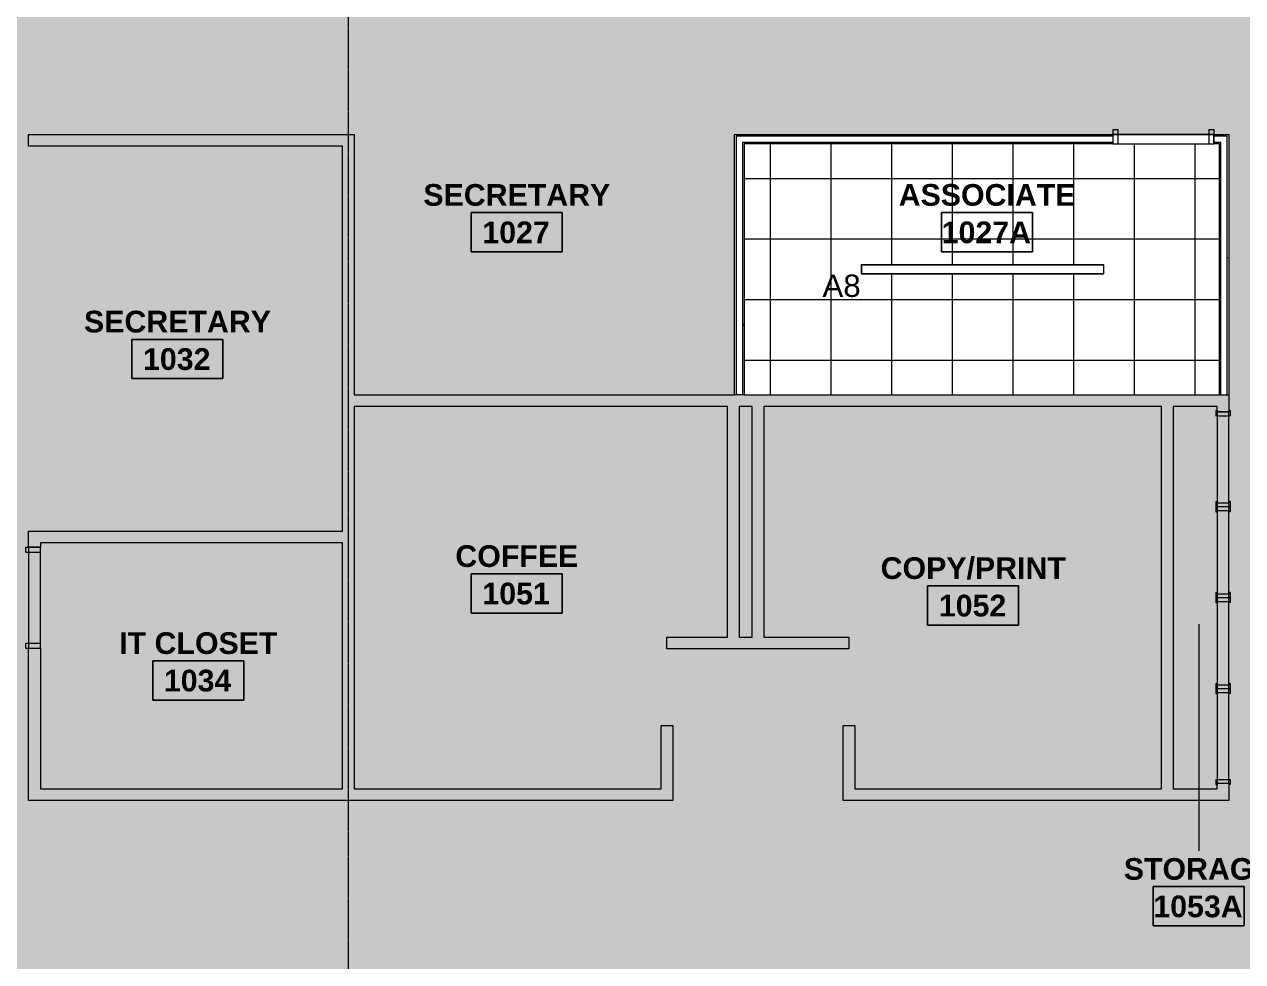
# Model space of a CAD drawing. Header units: inches. Extents: x -203 to 2908, y -968 to 768.
# Drawn here: x 106.6 to 588.5, y 16.2 to 387.2 of the extents above; entities that cross this region are included whole.
import ezdxf

# ---------------------------------------------------------------- set-up
doc = ezdxf.new("R2010")
doc.units = ezdxf.units.IN
doc.header["$MEASUREMENT"] = 0
doc.linetypes.add('Grid Line 1_2_', pattern=[0.875, 0.5, -0.125, 0.125, -0.125])
for name, color, linetype, lineweight in [('A-AREA-IDEN', 2, 'Continuous', 9), ('A-CLNG', 13, 'Continuous', 13), ('A-CLNG-PATT', 13, 'Continuous', 13), ('A-DETL-GENF', 92, 'Continuous', 9), ('A-DETL-THIN', 151, 'Continuous', 9), ('A-DOOR', 31, 'Continuous', 13), ('A-DOOR-FRAM', 31, 'Continuous', 20), ('A-WALL', 113, 'Continuous', 13), ('A-WALL-PATT', 111, 'Continuous', 13), ('E-LITE-EQPM', 33, 'Continuous', 9), ('E-LITE-EQPM-IDEN', 33, 'Continuous', 9), ('I-WALL', 2, 'Continuous', 9), ('S-GRID', 1, 'Continuous', 9)]:
    doc.layers.add(name, color=color, linetype=linetype, lineweight=lineweight)
doc.styles.add('Arial', font='arial.ttf', dxfattribs={"height": 8.851796})
doc.styles.add('Swis721 Lt BT_B', font='', dxfattribs={"height": 8.583975})
doc.styles.get('Swis721 Lt BT_B').set_extended_font_data('Swis721 Lt BT', bold=True)
pattern_1 = [(0, (0, 0), (30.72, 7.68), [1.267, -21.773, 1.267, -21.773, -122.88]), (0, (0, 0), (30.72, 7.68), [-46.08, 1.267, -44.813, 1.267, -21.773, -53.76]), (0, (0, 0), (30.72, 7.68), [-115.2, 1.267, -14.093, 1.267, -37.133]), (120, (11.52, 3.84), (-22.011075, 22.7643), [1.267, -21.773, 1.267, -21.773, -122.88]), (120, (11.52, 3.84), (-22.011075, 22.7643), [-46.08, 1.267, -44.813, 1.267, -21.773, -53.76]), (120, (11.52, 3.84), (-22.011075, 22.7643), [-115.2, 1.267, -14.093, 1.267, -37.133]), (240, (15.36, 19.2), (-8.708925, -30.4443), [1.267, -21.773, 1.267, -21.773, -122.88]), (240, (15.36, 19.2), (-8.708925, -30.4443), [-46.08, 1.267, -44.813, 1.267, -21.773, -53.76]), (240, (15.36, 19.2), (-8.708925, -30.4443), [-115.2, 1.267, -14.093, 1.267, -37.133])]

# ---------------------------------------------------------------- blocks, each defined once
blk = doc.blocks.new('Single Flush - OTJ_SOLIDFLUSH_ALUM-5493996-LEVEL 10 - RCP')
at = {"layer": 'A-DOOR-FRAM', "color": 8}
for p, q in [((-20, 3.4375), (-20, -2.3125)), ((-20, 3.4375), (-18, 3.4375)), ((-18, 3.4375), (-18, -2.3125)), ((18.000004, 3.4375), (18.000004, -2.3125)), ((18.000004, 3.4375), (20.000004, 3.4375)), ((20.000004, 3.4375), (20.000004, -2.3125)), ((-20, -2.3125), (-18, -2.3125)), ((18.000004, -2.3125), (20.000004, -2.3125))]:
    blk.add_line(p, q, dxfattribs=at)
blk = doc.blocks.new('Double Flush - Int-F-WDMF-36_ x 84_-5494796-LEVEL 10 - RCP')
at = {"layer": 'A-DOOR-FRAM', "color": 8}
for p, q in [((-20, 2.8125), (-18, 2.8125)), ((-20, 2.8125), (-20, 2.3125)), ((-20, 2.3125), (-19.5, 2.3125)), ((-19.5, -2.3125), (-19.5, 2.3125)), ((-18, -2.8125), (-18, 2.8125)), ((18.000004, -2.8125), (18.000004, 2.8125)), ((18.000004, 2.8125), (20.000004, 2.8125)), ((19.500004, 2.3125), (20.000004, 2.3125)), ((19.500004, -2.3125), (19.500004, 2.3125)), ((20.000004, 2.8125), (20.000004, 2.3125)), ((-20, -2.3125), (-19.5, -2.3125)), ((-20, -2.8125), (-20, -2.3125)), ((-20, -2.8125), (-18, -2.8125)), ((18.000004, -2.8125), (20.000004, -2.8125)), ((19.500004, -2.3125), (20.000004, -2.3125)), ((20.000004, -2.8125), (20.000004, -2.3125))]:
    blk.add_line(p, q, dxfattribs=at)
blk = doc.blocks.new('Single Flush - OTJ_SOLIDFLUSH_Side Lite-5611451-LEVEL 10 - RCP')
at = {"layer": 'A-DOOR-FRAM'}
for p, q in [((-20, 3.875), (-20, -1.875)), ((-20, 3.875), (-18, 3.875)), ((-18, 3.875), (-18, -1.875)), ((18.000004, 3.875), (18.000004, -1.875)), ((18.000004, 3.875), (20.000004, 3.875)), ((20.000004, 3.875), (20.000004, -1.875)), ((-20, -1.875), (-18, -1.875)), ((18.000004, -1.875), (20.000004, -1.875))]:
    blk.add_line(p, q, dxfattribs=at)
blk = doc.blocks.new('a-light Accolade D5 - Recessed - Ceiling or Wall - 8_-0_-5087651-LEVEL 10 - RCP')
at = {"layer": 'E-LITE-EQPM'}
for p, q in [((-47.88, -2.33), (-47.88, 1.06)), ((-47.88, 1.06), (47.93, 1.06)), ((47.93, 1.06), (47.93, -2.33)), ((47.93, -2.33), (-47.88, -2.33))]:
    blk.add_line(p, q, dxfattribs=at)
blk = doc.blocks.new('Room Tag - Room Name and Number-3379422-LEVEL 10 - RCP')
at = {"layer": 'A-AREA-IDEN'}
for p, q in [((-0.1881, -0.1636), (-0.1881, -0.0018)), ((-0.1881, -0.0018), (0.1869, -0.0018)), ((0.1869, -0.0018), (-0.1881, -0.0018)), ((-0.1881, -0.0018), (-0.1881, -0.1636)), ((0.1869, -0.0018), (0.1869, -0.1636)), ((0.1869, -0.1636), (0.1869, -0.0018)), ((0.1869, -0.1636), (-0.1881, -0.1636)), ((-0.1881, -0.1636), (0.1869, -0.1636))]:
    blk.add_line(p, q, dxfattribs=at)

msp = doc.modelspace()

# ---------------------------------------------------------------- hatches: boundary and pattern name
at = {"layer": 'A-CLNG-PATT'}
h = msp.add_hatch(dxfattribs=at)
h.set_pattern_fill('FP_6', color=256, style=0, pattern_type=2)
h.set_pattern_definition([(0, (473.733, 278.195), (0, -24), []), (270, (473.733, 278.195), (-24, -1e-15), [])])
h.paths.add_polyline_path([(429.85, 240.59), (579.3, 240.59), (579.3, 339.84), (391.3, 339.84), (391.3, 240.59), (399.05, 240.59)], flags=0)
h.paths.add_polyline_path([(533.61, 288.42), (437.61, 288.42), (437.61, 291.97), (533.61, 291.97)], flags=0)
at = {"layer": 'A-DETL-GENF'}
h = msp.add_hatch(color=9, dxfattribs=at)
h.paths.add_polyline_path([(660.98, -433.44), (660.98, -433.94), (656.69, -433.94), (656.69, -433.44)], flags=0)
h.paths.add_polyline_path([(131.76, -847.99), (290.55, -780.58), (225.58, -627.57), (209.01, -634.6), (202.64, -619.58), (206.9, -617.78), (211.46, -628.54), (296.14, -592.58), (297.95, -596.84), (229.84, -625.76), (294.8, -778.77), (401.29, -733.56), (336.32, -580.55), (334.77, -581.21), (332.96, -576.95), (428.69, -536.31), (430.5, -540.56), (340.58, -578.74), (405.55, -731.76), (515.31, -685.15), (511.69, -685.15), (511.69, -619.4), (491.89, -619.4), (491.89, -612.4), (492.01, -612.4), (492.01, -532.94), (471.73, -532.94), (471.73, -523.06), (467.32, -524.93), (465.51, -520.68), (471.73, -518.03), (471.73, -508.94), (495.73, -508.94), (495.73, -510.53), (499.51, -510.53), (499.51, -516.53), (499.01, -516.53), (499.01, -612.4), (658.19, -612.4), (718.26, -586.9), (718.26, -516.53), (539.51, -516.53), (539.51, -510.53), (555.67, -510.53), (555.67, -394.75), (560.67, -394.75), (560.67, -437.31), (560.17, -437.31), (560.17, -441.94), (560.67, -441.94), (560.67, -498.09), (619.48, -498.09), (619.48, -477.94), (626.48, -477.94), (626.48, -500.46), (758.11, -500.46), (758.11, -433.94), (754.23, -433.94), (754.23, -433.44), (758.11, -433.44), (758.11, -376.94), (697.48, -376.94), (697.48, -433.44), (721.73, -433.44), (721.73, -433.94), (693.48, -433.94), (693.48, -433.44), (696.98, -433.43), (696.98, -376.94), (661.48, -376.94), (661.48, -433.44), (660.98, -433.44), (660.98, -376.94), (625.46, -376.94), (625.46, -433.44), (624.19, -433.44), (624.19, -433.94), (625.46, -433.94), (625.46, -441.94), (600.17, -441.94), (600.17, -437.31), (620.83, -437.31), (620.83, -304.37), (601.17, -304.37), (601.17, -299.75), (634.61, -299.75), (634.61, -356.95), (665.48, -356.95), (665.48, -344.95), (665.98, -344.95), (665.98, -356.95), (696.98, -356.95), (696.98, -299.95), (699.23, -299.95), (699.23, -300.45), (697.48, -300.45), (697.48, -356.95), (733.48, -356.95), (733.48, -300.45), (731.73, -300.45), (731.73, -299.95), (757.71, -299.95), (757.71, -300.45), (733.98, -300.45), (733.98, -356.95), (794.21, -356.95), (794.21, -300.45), (790.21, -300.45), (790.21, -299.95), (794.21, -299.95), (794.21, -230.99), (634.98, -230.99), (634.98, -254.99), (560.67, -254.98), (560.67, -299.75), (561.17, -299.75), (561.17, -304.37), (560.67, -304.37), (560.67, -346.75), (555.67, -346.75), (555.67, -249.98), (575.84, -249.98), (575.84, -200.84), (587.09, -200.84), (587.09, -243.74), (630.36, -243.74), (630.36, -224.99), (674.86, -224.99), (674.86, -160.84), (555.74, -160.84), (555.74, 0.66), (596.73, 0.66), (596.73, -16.34), (638.73, -16.34), (638.73, 0.66), (700.73, 0.66), (700.73, -16.34), (742.73, -16.34), (742.73, 0.66), (804.73, 0.66), (804.73, -16.34), (846.73, -16.34), (846.73, 0.66), (908.73, 0.66), (908.73, -16.34), (950.73, -16.34), (950.73, 0.66), (993.73, 0.66), (993.73, -121.74), (988.73, -121.74), (988.73, -121.34), (980.11, -121.34), (980.11, -122.59), (769.74, -122.59), (769.74, -217.72), (962.61, -217.72), (962.61, -199.94), (988.73, -199.94), (988.73, -161.74), (993.73, -161.74), (993.73, -227.33), (967.61, -227.33), (967.61, -227.44), (962.61, -227.44), (962.61, -224.72), (800.21, -224.72), (800.21, -303.86), (962.61, -303.86), (962.61, -267.44), (967.61, -267.44), (967.61, -426.91), (1012.73, -426.91), (1012.73, -431.54), (967.61, -431.54), (967.61, -457.44), (946.48, -457.44), (946.48, -308.86), (800.21, -308.86), (800.21, -362.95), (764.11, -362.95), (764.11, -516.53), (744.73, -516.53), (744.73, -520.1), (942.73, -520.1), (942.73, -524.65), (1492.42, -524.65), (1492.42, -327.97), (1377.05, -327.97), (1377.05, -349.65), (1369.05, -349.65), (1369.05, -82.65), (1372.42, -82.65), (1372.42, -36.97), (1360.73, -36.97), (1360.73, -32.34), (1369.05, -32.34), (1369.05, 0.03), (1377.05, 0.03), (1377.05, -3.97), (1492.42, -3.97), (1492.42, -161.34), (1377.05, -161.34), (1377.05, -323.34), (1497.05, -323.34), (1497.05, -372.91), (1498.73, -372.91), (1498.73, -377.54), (1497.05, -377.54), (1497.05, -524.65), (1723.7, -524.65), (1723.7, -257.17), (1557.05, -257.17), (1557.05, -261.86), (1552.42, -261.86), (1552.42, -247.86), (1557.05, -247.86), (1557.05, -252.54), (1723.7, -252.54), (1723.7, -137.33), (1557.05, -137.33), (1557.05, -207.86), (1552.42, -207.86), (1552.42, -70.86), (1557.05, -70.86), (1557.05, -132.71), (1723.7, -132.71), (1723.7, -17.58), (1582.73, -17.58), (1582.73, -29.34), (1557.05, -29.34), (1557.05, -30.86), (1552.42, -30.86), (1552.42, 61.14), (1557.05, 61.14), (1557.05, -1.34), (1582.73, -1.34), (1582.73, -12.96), (1723.7, -12.96), (1723.7, 102.67), (1557.05, 102.67), (1557.05, 101.14), (1552.42, 101.14), (1552.42, 109.14), (1557.05, 109.14), (1557.05, 107.29), (1723.7, 107.29), (1723.7, 222.67), (1557.05, 222.67), (1557.05, 149.14), (1552.42, 149.14), (1552.42, 228.98), (1557.05, 228.98), (1557.05, 227.29), (1723.7, 227.29), (1723.7, 284.95), (1723.3, 284.95), (1723.3, 338.96), (1557.05, 338.96), (1557.05, 268.98), (1552.42, 268.98), (1552.42, 343.59), (1723.3, 343.59), (1723.3, 351.59), (1732.42, 351.59), (1732.42, 355.59), (1737.05, 355.59), (1737.05, 351.59), (1910.23, 351.59), (1910.23, 580.43), (1737.05, 580.43), (1737.05, 395.59), (1732.42, 395.59), (1732.42, 418.96), (1666.05, 418.96), (1666.05, 402.34), (1598.73, 402.34), (1598.73, 406.96), (1661.42, 406.96), (1661.42, 423.59), (1732.42, 423.59), (1732.42, 580.43), (1377.05, 580.43), (1377.05, 406.96), (1378.73, 406.96), (1378.73, 402.34), (1298.73, 402.34), (1298.73, 406.96), (1372.42, 406.96), (1372.42, 580.43), (1077.05, 580.43), (1077.05, 406.96), (1210.73, 406.96), (1210.73, 402.34), (1077.05, 402.34), (1077.05, 82.27), (1072.42, 82.27), (1072.42, 103.96), (1071.73, 103.96), (1071.73, 108.59), (1072.42, 108.59), (1072.42, 580.43), (777.05, 580.43), (777.05, 558.51), (772.42, 558.51), (772.42, 580.43), (417.05, 580.43), (417.05, 406.96), (418.71, 406.96), (418.71, 402.34), (410.71, 402.34), (410.71, 406.96), (412.42, 406.96), (412.42, 580.43), (237.05, 580.43), (237.05, 577.15), (246.73, 577.15), (246.73, 553.15), (237.05, 553.15), (237.05, 406.96), (238.73, 406.96), (238.73, 402.34), (230.73, 402.34), (230.73, 406.96), (232.42, 406.96), (232.42, 553.15), (222.73, 553.15), (222.73, 577.15), (232.42, 577.15), (232.42, 580.43), (-120.35, 580.43), (-120.35, 406.96), (52.42, 406.96), (52.42, 423.59), (59.67, 423.59), (59.67, 418.96), (57.05, 418.96), (57.05, 328.65), (52.42, 328.65), (52.42, 402.34), (-120.35, 402.34), (-120.35, 286.96), (52.42, 286.96), (52.42, 288.65), (57.05, 288.65), (57.05, 280.65), (52.42, 280.65), (52.42, 282.34), (-120.35, 282.34), (-120.35, 166.96), (52.42, 166.96), (52.42, 240.65), (57.05, 240.65), (57.05, 160.65), (52.42, 160.65), (52.42, 162.34), (-120.35, 162.34), (-120.35, 0.55), (-80.76, 0.55), (-80.76, -13.04), (52.42, -13.04), (52.45, 120.65), (57.05, 120.65), (57.05, -19.35), (52.42, -19.35), (52.42, -17.66), (-80.76, -17.66), (-80.76, -30.95), (-120.35, -30.95), (-120.35, -193.04), (52.42, -193.04), (52.42, -59.35), (57.05, -59.35), (57.05, -218.77), (71.25, -252.22), (66.99, -254.03), (52.42, -219.71), (52.42, -197.66), (-120.35, -197.66), (-120.35, -254.17), (-75.11, -360.73), (83.67, -293.32), (82.62, -290.84), (86.88, -289.04), (141.98, -418.82), (137.73, -420.63), (85.48, -297.58), (-73.3, -364.99), (-4.77, -526.42), (-2.44, -525.43), (-6.07, -516.89), (16.02, -507.51), (19.65, -516.05), (154.02, -459), (153.36, -457.45), (157.61, -455.64), (160.74, -463.01), (156.48, -464.81), (155.82, -463.26), (21.46, -520.31), (25.4, -529.6), (3.31, -538.98), (-0.64, -529.69), (-2.96, -530.67), (42.33, -637.33), (201.11, -569.92), (172.12, -501.63), (176.37, -499.83), (207.17, -572.37), (190.6, -579.41), (191.26, -580.96), (187.01, -582.77), (186.35, -581.21), (44.13, -641.59), (117.88, -815.28)], flags=0)
h.paths.add_polyline_path([(225.76, -805.76), (216.38, -783.67), (238.47, -774.29), (247.85, -796.38), (237.61, -800.73)], flags=0)
h.paths.add_polyline_path([(446.67, -711.97), (437.29, -689.88), (459.38, -680.5), (468.76, -702.59), (455.33, -708.29)], flags=0)
h.paths.add_polyline_path([(516.31, -684.73), (892.28, -525.1), (744.73, -525.1), (744.73, -532.94), (725.26, -532.94), (725.26, -561.42), (744.73, -561.42), (744.73, -585.42), (725.26, -585.42), (725.26, -591.53), (659.62, -619.4), (590.81, -619.4), (590.81, -647.06), (516.73, -647.06), (516.73, -643.56), (587.31, -643.56), (587.31, -619.4), (516.31, -619.4), (516.31, -647.06)], flags=0)
h.paths.add_polyline_path([(263.4, -548.5), (261.59, -544.24), (291.35, -531.61), (277.14, -498.12), (247.37, -510.74), (245.57, -506.5), (352.39, -461.15), (224.56, -160.08), (117.88, -205.59), (108.25, -182.9), (108.25, 0.75), (112.87, 0.75), (112.87, -27.03), (206.42, -27.03), (206.42, 0.59), (264.73, 0.59), (264.73, -4.04), (263.05, -4.04), (263.05, -31.65), (237.61, -31.65), (237.61, -149.24), (370.42, -149.24), (370.42, -4.04), (304.73, -4.04), (304.73, 0.59), (498.05, 0.59), (498.05, -98.13), (493.42, -98.13), (493.42, -4.04), (375.05, -4.04), (375.05, -149.24), (493.42, -149.24), (493.42, -138.13), (498.05, -138.13), (498.05, -157.13), (493.42, -157.13), (493.42, -153.87), (432.05, -153.87), (432.05, -196.81), (493.42, -196.81), (493.42, -196.13), (498.05, -196.13), (498.05, -296.13), (493.42, -296.13), (493.42, -229.44), (466.42, -229.44), (466.42, -201.44), (306.4, -201.44), (306.4, -153.87), (237.61, -153.87), (237.61, -178.97), (305.05, -337.81), (493.42, -337.81), (493.42, -336.13), (498.05, -336.13), (498.05, -448.88), (416.5, -483.5), (414.7, -479.24), (493.42, -445.81), (493.42, -342.44), (307.01, -342.44), (372.67, -497.08), (377.88, -494.87), (379.69, -499.13), (370.22, -503.15), (358.5, -475.53), (285.69, -506.44), (297.42, -534.06), (263.72, -548.36)], flags=0)
h.paths.add_polyline_path([(259.11, -532.49), (249.74, -510.4), (271.84, -501.05), (281.21, -523.11), (262.22, -531.17)], flags=0)
h.paths.add_polyline_path([(1557.05, -523.31), (1542.73, -523.31), (1542.73, -499.31), (1566.73, -499.31), (1566.73, -523.31)], flags=0)
h.paths.add_polyline_path([(1266.11, -523.31), (1242.73, -523.31), (1242.73, -499.31), (1266.73, -499.31), (1266.73, -523.31)], flags=0)
h.paths.add_polyline_path([(951.48, -523.31), (943.94, -523.31), (943.94, -499.31), (967.94, -499.31), (967.94, -523.31), (962.61, -523.31)], flags=0)
h.paths.add_polyline_path([(720.73, -510.53), (720.73, -508.94), (744.73, -508.94), (744.73, -510.53), (758.11, -510.53), (758.11, -505.09), (560.67, -505.09), (560.67, -510.53), (718.26, -510.53)], flags=0)
h.paths.add_polyline_path([(283.88, -502.19), (356.69, -471.28), (354.2, -465.41), (281.39, -496.32), (282.16, -498.12)], flags=0)
h.paths.add_polyline_path([(951.48, -452.44), (962.61, -452.44), (962.61, -308.86), (951.48, -308.86), (951.48, -445.65)], flags=0)
h.paths.add_polyline_path([(1059.05, -445.65), (1054.42, -445.65), (1054.42, -431.54), (1052.73, -431.54), (1052.73, -426.91), (1054.42, -426.91), (1054.42, 0.66), (1107.05, 0.66), (1107.05, -3.97), (1104.86, -3.97), (1104.86, -32.34), (1224.24, -32.34), (1224.24, -3.97), (1222.05, -3.97), (1222.05, 0.66), (1280.86, 0.66), (1280.86, -32.34), (1320.73, -32.34), (1320.73, -36.97), (1059.05, -36.97), (1059.05, -431.54)], flags=0)
h.paths.add_polyline_path([(1566.73, -377.54), (1538.73, -377.54), (1538.73, -372.91), (1552.42, -372.91), (1552.42, -301.86), (1557.05, -301.86), (1557.05, -372.91), (1723.3, -372.91), (1723.3, -377.54), (1583.33, -377.54)], flags=0)
h.paths.add_polyline_path([(696.98, -370.94), (758.11, -370.94), (758.11, -362.95), (625.46, -362.95), (625.46, -370.94), (661.48, -370.94)], flags=0)
h.paths.add_polyline_path([(631.11, -356.95), (631.11, -304.37), (625.46, -304.37), (625.46, -356.95)], flags=0)
h.paths.add_polyline_path([(739.49, -224.99), (766.24, -224.99), (766.24, -205.94), (679.48, -205.94), (679.48, -224.99), (682.19, -224.99)], flags=0)
h.paths.add_polyline_path([(771.09, -224.99), (794.21, -224.99), (794.21, -224.72), (769.74, -224.72), (769.74, -224.99)], flags=0)
h.paths.add_polyline_path([(471.73, -224.81), (471.73, -201.44), (471.05, -201.44), (471.05, -224.81)], flags=0)
h.paths.add_polyline_path([(967.61, -222.33), (968.13, -222.33), (968.13, -204.94), (967.61, -204.94), (967.61, -217.72)], flags=0)
h.paths.add_polyline_path([(766.24, -201.31), (766.24, -119.34), (679.48, -119.34), (679.48, -201.31), (761.43, -201.31)], flags=0)
h.paths.add_polyline_path([(352.39, -196.81), (427.42, -196.81), (427.42, -153.87), (311.03, -153.87), (311.03, -196.81), (312.54, -196.81)], flags=0)
h.paths.add_polyline_path([(232.98, -168.07), (232.98, -157.44), (229.16, -159.07), (230.44, -162.08)], flags=0)
h.paths.add_polyline_path([(668.23, -146.84), (668.23, -111.34), (771.73, -111.34), (771.73, -24.34), (569.74, -24.34), (569.74, -146.84), (584.67, -146.84)], flags=0)
h.paths.add_polyline_path([(931.01, -111.34), (979.73, -111.34), (979.73, -24.34), (776.36, -24.34), (776.36, -111.34), (908.73, -111.34)], flags=0)
h.paths.add_polyline_path([(1228.86, -32.34), (1276.24, -32.34), (1276.24, -3.97), (1268.73, -3.97), (1268.73, -29.34), (1240.73, -29.34), (1240.73, -3.97), (1228.86, -3.97), (1228.86, -29.34)], flags=0)
h.paths.add_polyline_path([(1087.42, -32.34), (1100.24, -32.34), (1100.24, -3.97), (1059.05, -3.97), (1059.05, -32.34)], flags=0)
h.paths.add_polyline_path([(-117.75, -27.45), (-84.26, -27.45), (-84.26, -27.34), (-117.75, -27.34), (-117.75, -17.66), (-120.35, -17.66), (-120.35, -27.45), (-117.9, -27.45)], flags=0)
h.paths.add_polyline_path([(258.42, -27.03), (258.42, -4.04), (248.73, -4.04), (248.73, -27.03)], flags=0)
h.paths.add_polyline_path([(211.05, -27.03), (220.73, -27.03), (220.73, -4.04), (211.05, -4.04)], flags=0)
h.paths.add_polyline_path([(-120.35, -13.04), (-117.75, -13.04), (-117.75, -2.95), (-120.35, -2.95), (-120.35, -3.34)], flags=0)
h.paths.add_polyline_path([(807.05, 78.27), (802.42, 78.27), (802.42, 94.02), (777.05, 94.02), (777.05, 82.27), (772.42, 82.27), (772.39, 107.15), (726.05, 107.15), (726.05, 111.77), (725.8, 111.77), (725.8, 294.15), (726.05, 294.15), (726.05, 307.59), (772.42, 307.59), (772.42, 518.51), (777.05, 518.51), (777.05, 94.52), (802.42, 94.52), (802.42, 108.59), (807.05, 108.59), (807.05, 84.59), (994.42, 84.59), (994.42, 108.59), (999.73, 108.59), (999.73, 103.96), (999.05, 103.96), (999.05, 79.96), (807.05, 79.96)], flags=0)
h.paths.add_polyline_path([(1262.24, 79.96), (1262.24, 109.59), (1266.86, 109.59), (1266.86, 84.59), (1363.42, 84.59), (1363.42, 182.84), (1338.73, 182.84), (1338.73, 186.59), (1372.42, 186.59), (1372.42, 217.96), (1266.73, 217.96), (1266.73, 193.59), (1262.11, 193.59), (1262.11, 217.96), (1163.05, 217.96), (1163.05, 109.59), (1186.8, 109.59), (1186.8, 104.96), (1185.36, 104.96), (1185.36, 84.59), (1226.24, 84.59), (1226.24, 104.96), (1225.8, 104.96), (1225.8, 109.59), (1230.86, 109.59), (1230.86, 79.96), (1134.73, 79.96), (1134.73, 84.59), (1158.42, 84.59), (1158.42, 191.96), (1132.42, 191.96), (1132.42, 343.59), (1137.05, 343.59), (1137.05, 222.59), (1372.42, 222.59), (1372.42, 343.59), (1497.05, 343.59), (1497, 180.27), (1492.42, 180.27), (1492.42, 181.96), (1377.05, 181.96), (1377.05, 84.59), (1492.42, 84.59), (1492.42, 140.27), (1497.05, 140.27), (1497.05, 79.96), (1266.86, 79.96)], flags=0)
h.paths.add_polyline_path([(275.03, 79.96), (108.25, 79.96), (108.25, 140.27), (112.87, 140.27), (112.87, 84.59), (232.42, 84.59), (232.42, 181.96), (112.87, 181.96), (112.87, 180.27), (108.25, 180.27), (108.25, 186.59), (232.42, 186.59), (232.42, 338.96), (108.25, 338.96), (108.25, 343.59), (237.05, 343.59), (237.05, 240.59), (387.55, 240.59), (387.55, 343.59), (583.05, 343.59), (583.05, 233.77), (578.42, 233.77), (578.42, 235.96), (561.05, 235.96), (561.05, 84.59), (578.42, 84.59), (578.42, 86.77), (583.05, 86.77), (583.05, 79.96), (430.42, 79.96), (430.42, 109.59), (435.05, 109.59), (435.05, 84.59), (556.42, 84.59), (556.42, 235.96), (399.05, 235.96), (399.05, 144.59), (432.73, 144.59), (432.73, 139.96), (360.73, 139.96), (360.73, 144.59), (384.73, 144.59), (384.73, 235.96), (237.05, 235.96), (237.05, 84.59), (358.42, 84.59), (358.42, 109.59), (363.05, 109.59), (363.05, 79.96), (298.87, 79.96)], flags=0)
h.paths.add_polyline_path([(1372.42, 84.59), (1372.4, 182.84), (1368.05, 182.84), (1368.05, 84.59)], flags=0)
h.paths.add_polyline_path([(1163.05, 84.59), (1180.74, 84.59), (1180.74, 104.96), (1163.05, 104.96), (1163.05, 85.49)], flags=0)
h.paths.add_polyline_path([(661.8, 107.15), (648.73, 107.15), (648.73, 294.15), (665.3, 294.15), (665.3, 289.52), (667.05, 289.52), (667.05, 107.15), (662.42, 107.15)], flags=0)
h.paths.add_polyline_path([(656.94, 111.77), (661.8, 111.77), (661.8, 135.77), (662.42, 135.77), (662.42, 289.52), (653.36, 289.52), (653.36, 111.77)], flags=0)
h.paths.add_polyline_path([(730.67, 111.77), (769.11, 111.77), (769.11, 289.52), (730.67, 289.52), (730.67, 165.44)], flags=0)
h.paths.add_polyline_path([(389.36, 144.59), (394.42, 144.59), (394.42, 235.96), (389.36, 235.96), (389.36, 145.48)], flags=0)
h.paths.add_polyline_path([(1158.42, 196.59), (1158.42, 217.96), (1137.05, 217.96), (1137.05, 196.59), (1158.16, 196.59)], flags=0)
h.paths.add_polyline_path([(739.49, 294.15), (772.42, 294.15), (772.42, 302.96), (730.67, 302.96), (730.67, 294.15)], flags=0)
h.paths.add_polyline_path([(1418.73, 402.34), (1418.73, 406.96), (1552.42, 406.96), (1552.42, 548.65), (1557.05, 548.65), (1557.05, 406.96), (1558.73, 406.96), (1558.73, 402.34), (1436.19, 402.34)], flags=0)
h.paths.add_polyline_path([(1258.73, 402.34), (1250.73, 402.34), (1250.73, 406.96), (1252.42, 406.96), (1252.42, 548.65), (1257.05, 548.65), (1257.05, 406.96), (1258.73, 406.96)], flags=0)
h.paths.add_polyline_path([(577.17, 402.34), (458.71, 402.34), (458.71, 406.96), (607.42, 406.96), (607.42, 548.65), (612.05, 548.65), (612.05, 406.96), (623.67, 406.96), (623.67, 402.34), (579.3, 402.34)], flags=0)
h.paths.add_polyline_path([(370.71, 402.34), (278.73, 402.34), (278.73, 406.96), (370.71, 406.96)], flags=0)
h.paths.add_polyline_path([(107.76, 402.34), (101.36, 402.34), (101.36, 418.96), (99.67, 418.96), (99.67, 423.59), (101.36, 423.59), (101.36, 548.65), (105.98, 548.65), (105.98, 406.96), (190.73, 406.96), (190.73, 402.34), (108.25, 402.34)], flags=0)
h.paths.add_polyline_path([(1557.05, 553.15), (1542.73, 553.15), (1542.73, 577.15), (1566.73, 577.15), (1566.73, 553.15)], flags=0)
h.paths.add_polyline_path([(1266.73, 553.15), (1242.73, 553.15), (1242.73, 577.15), (1266.73, 577.15)], flags=0)
h.paths.add_polyline_path([(942.73, 553.15), (942.73, 577.15), (966.73, 577.15), (966.73, 553.15), (952.42, 553.15)], flags=0)
h.paths.add_polyline_path([(620.73, 553.15), (596.73, 553.15), (596.73, 577.15), (620.73, 577.15), (620.73, 558.51)], flags=0)
h.paths.add_polyline_path([(-39.27, 553.15), (-39.27, 577.15), (-15.27, 577.15), (-15.27, 553.15)], flags=0)
at = {"layer": 'A-WALL-PATT', "lineweight": 9}
for points in [[(232.42, 338.96), (232.42, 343.59), (108.25, 343.59), (108.25, 338.96)], [(237.05, 84.59), (237.05, 343.59), (232.42, 343.59), (232.42, 84.59)], [(556.42, 235.96), (583.05, 235.96), (583.05, 240.59), (237.05, 240.59), (237.05, 235.96), (533.61, 235.96)], [(387.55, 144.59), (389.36, 144.59), (389.36, 235.96), (384.73, 235.96), (384.73, 144.59)], [(399.05, 144.59), (399.05, 235.96), (394.42, 235.96), (394.42, 144.59)], [(556.42, 84.59), (561.05, 84.59), (561.05, 235.96), (556.42, 235.96)], [(108.25, 181.96), (232.42, 181.96), (232.42, 186.59), (108.25, 186.59)], [(432.73, 139.96), (432.73, 144.59), (360.73, 144.59), (360.73, 139.96), (430.42, 139.96)], [(358.42, 79.96), (363.05, 79.96), (363.05, 109.59), (358.42, 109.59), (358.42, 84.59)], [(430.42, 84.59), (435.05, 84.59), (435.05, 109.59), (430.42, 109.59)], [(275.03, 79.96), (358.42, 79.96), (358.42, 84.59), (108.25, 84.59), (108.25, 79.96)], [(556.42, 79.96), (578.42, 79.96), (578.42, 84.59), (430.42, 84.59), (430.42, 79.96), (533.61, 79.96)]]:
    msp.add_hatch(color=7, dxfattribs=at).paths.add_polyline_path(points, flags=0)
h = msp.add_hatch(dxfattribs=at)
h.set_pattern_fill('FP_1', color=256, style=0, pattern_type=2)
h.set_pattern_definition(pattern_1)
h.paths.add_polyline_path([(582.42, 342.96), (582.42, 343.59), (577.17, 343.59), (577.17, 342.96), (579.92, 342.96)], flags=0)
h.paths.add_polyline_path([(458.71, 342.96), (537.17, 342.96), (537.17, 343.59), (388.17, 343.59), (388.17, 342.96), (437.61, 342.96)], flags=0)
h = msp.add_hatch(dxfattribs=at)
h.set_pattern_fill('FP_1', color=256, style=0, pattern_type=2)
h.set_pattern_definition(pattern_1)
h.paths.add_polyline_path([(582.42, 240.59), (583.05, 240.59), (583.05, 343.59), (582.42, 343.59), (582.42, 241.22)], flags=0)
h = msp.add_hatch(dxfattribs=at)
h.set_pattern_fill('FP_1', color=256, style=0, pattern_type=2)
h.set_pattern_definition(pattern_1)
h.paths.add_polyline_path([(391.3, 240.59), (391.3, 340.46), (390.67, 340.46), (390.67, 240.59)], flags=0)
h = msp.add_hatch(dxfattribs=at)
h.set_pattern_fill('FP_1', color=256, style=0, pattern_type=2)
h.set_pattern_definition(pattern_1)
h.paths.add_polyline_path([(480.75, 339.84), (537.17, 339.84), (537.17, 340.46), (391.3, 340.46), (391.3, 339.84), (458.71, 339.84)], flags=0)
h.paths.add_polyline_path([(577.17, 339.84), (579.3, 339.84), (579.29, 340.46), (577.17, 340.46)], flags=0)
h = msp.add_hatch(dxfattribs=at)
h.set_pattern_fill('FP_1', color=256, style=0, pattern_type=2)
h.set_pattern_definition(pattern_1)
h.paths.add_polyline_path([(579.92, 240.59), (579.92, 340.46), (579.3, 340.46), (579.3, 240.59)], flags=0)
h = msp.add_hatch(color=7, dxfattribs=at)
h.paths.add_polyline_path([(583.05, 79.96), (583.05, 86.77), (578.42, 86.77), (578.42, 79.96), (579.3, 79.96)], flags=0)
h.paths.add_polyline_path([(578.42, 233.77), (583.05, 233.77), (583.05, 235.96), (578.42, 235.96)], flags=0)
h = msp.add_hatch(color=7, dxfattribs=at)
h.paths.add_polyline_path([(112.87, 84.59), (112.87, 140.27), (108.25, 140.27), (108.25, 84.59)], flags=0)
h.paths.add_polyline_path([(112.87, 180.27), (112.87, 181.96), (108.25, 181.96), (108.25, 180.27)], flags=0)

# ---------------------------------------------------------------- linework, layer by layer
at = {"layer": 'A-AREA-IDEN'}
msp.add_line((571.13, 149.77), (571.14, 60.01), dxfattribs=at)
at = {"layer": 'A-CLNG'}
for p, q in [((537.17, 339.84), (577.17, 339.84)), ((533.61, 291.97), (437.61, 291.97)), ((437.61, 291.97), (437.61, 288.42)), ((533.61, 288.42), (533.61, 291.97)), ((437.61, 288.42), (533.61, 288.42))]:
    msp.add_line(p, q, dxfattribs=at)
at = {"layer": 'A-DETL-THIN'}
for p, q in [((387.55, 240.59), (387.55, 343.59)), ((387.55, 343.59), (583.05, 343.59)), ((583.05, 343.59), (583.05, 240.59))]:
    msp.add_line(p, q, dxfattribs=at)
at = {"layer": 'A-WALL', "color": 8, "lineweight": 20}
for p, q in [((108.25, 343.59), (237.05, 343.59)), ((108.25, 338.96), (108.25, 343.59)), ((237.05, 343.59), (237.05, 240.59)), ((232.42, 338.96), (108.25, 338.96)), ((232.42, 186.59), (232.42, 338.96)), ((237.05, 240.59), (387.55, 240.59)), ((391.3, 240.59), (583.05, 240.59)), ((583.05, 240.59), (583.05, 233.77)), ((237.05, 235.96), (237.05, 84.59)), ((384.73, 235.96), (237.05, 235.96)), ((384.73, 144.59), (384.73, 235.96)), ((394.42, 235.96), (389.36, 235.96)), ((389.36, 235.96), (389.36, 144.59)), ((394.42, 144.59), (394.42, 235.96)), ((556.42, 235.96), (399.05, 235.96)), ((399.05, 235.96), (399.05, 144.59)), ((556.42, 84.59), (556.42, 235.96)), ((561.05, 235.96), (561.05, 84.59)), ((578.42, 235.96), (561.05, 235.96)), ((578.42, 233.77), (578.42, 235.96)), ((583.05, 233.77), (578.42, 233.77)), ((108.25, 180.27), (108.25, 186.59)), ((108.25, 186.59), (232.42, 186.59)), ((112.87, 180.27), (108.25, 180.27)), ((112.87, 181.96), (112.87, 180.27)), ((232.42, 181.96), (112.87, 181.96)), ((232.42, 84.59), (232.42, 181.96)), ((108.25, 79.96), (108.25, 140.27)), ((108.25, 140.27), (112.87, 140.27)), ((112.87, 140.27), (112.87, 84.59)), ((360.73, 144.59), (384.73, 144.59)), ((360.73, 139.96), (360.73, 144.59)), ((432.73, 139.96), (360.73, 139.96)), ((389.36, 144.59), (394.42, 144.59)), ((399.05, 144.59), (432.73, 144.59)), ((432.73, 144.59), (432.73, 139.96)), ((358.42, 84.59), (358.42, 109.59)), ((358.42, 109.59), (363.05, 109.59)), ((363.05, 109.59), (363.05, 79.96)), ((430.42, 79.96), (430.42, 109.59)), ((430.42, 109.59), (435.05, 109.59)), ((435.05, 109.59), (435.05, 84.59)), ((578.42, 84.59), (578.42, 86.77)), ((578.42, 86.77), (583.05, 86.77)), ((583.05, 86.77), (583.05, 79.96)), ((112.87, 84.59), (232.42, 84.59)), ((237.05, 84.59), (358.42, 84.59)), ((435.05, 84.59), (556.42, 84.59)), ((561.05, 84.59), (578.42, 84.59)), ((363.05, 79.96), (108.25, 79.96)), ((583.05, 79.96), (430.42, 79.96))]:
    msp.add_line(p, q, dxfattribs=at)
at = {"layer": 'A-WALL'}
for p, q in [((537.17, 342.96), (388.17, 342.96)), ((388.17, 342.96), (388.17, 240.59)), ((582.42, 342.96), (577.17, 342.96)), ((582.42, 240.59), (582.42, 342.96)), ((537.17, 340.46), (390.67, 340.46)), ((390.67, 340.46), (390.67, 240.59)), ((579.92, 340.46), (577.17, 340.46)), ((579.92, 240.59), (579.92, 340.46)), ((391.3, 240.59), (387.55, 240.59))]:
    msp.add_line(p, q, dxfattribs=at)
at = {"layer": 'A-WALL', "color": 55, "lineweight": 9}
for p, q in [((578.42, 233.77), (578.42, 86.77)), ((583.05, 86.77), (583.05, 233.77)), ((108.25, 180.27), (108.25, 140.27)), ((112.87, 140.27), (112.87, 180.27))]:
    msp.add_line(p, q, dxfattribs=at)
at = {"layer": 'I-WALL', "lineweight": 13}
for p, q in [((387.55, 343.59), (537.17, 343.59)), ((387.55, 240.59), (387.55, 343.59)), ((537.17, 343.59), (537.17, 339.84)), ((577.17, 339.84), (577.17, 343.59)), ((577.17, 343.59), (583.05, 343.59)), ((583.05, 343.59), (583.05, 240.59)), ((537.17, 339.84), (391.3, 339.84)), ((391.3, 339.84), (391.3, 240.59)), ((579.3, 339.84), (577.17, 339.84)), ((579.3, 240.59), (579.3, 339.84))]:
    msp.add_line(p, q, dxfattribs=at)
at = {"layer": 'I-WALL'}
msp.add_line((577.17, 343.59), (537.17, 343.59), dxfattribs=at)
at = {"layer": 'S-GRID', "linetype": 'Grid Line 1_2_'}
msp.add_line((234.73, -968.26), (234.73, 744.46), dxfattribs=at)

# ---------------------------------------------------------------- block references
at = {"layer": 'A-AREA-IDEN', "xscale": 95.99999999999994, "yscale": 95.99999999999994, "zscale": 95.99999999999994}
for p in [(301.36, 312.81), (487.4, 312.81), (167.11, 262.66), (301.36, 169.85), (481.95, 165.09), (175.37, 135.4), (571.13, 46.03)]:
    msp.add_blockref('Room Tag - Room Name and Number-3379422-LEVEL 10 - RCP', p, dxfattribs=at)
at = {"layer": 'A-DOOR'}
msp.add_blockref('Single Flush - OTJ_SOLIDFLUSH_Side Lite-5611451-LEVEL 10 - RCP', (557.17, 341.71), dxfattribs=at)
at = {"layer": 'A-DOOR', "color": 135}
for name, p, rotation in [('Double Flush - Int-F-WDMF-36_ x 84_-5494796-LEVEL 10 - RCP', (580.73, 214.27), 269.9999999999999), ('Double Flush - Int-F-WDMF-36_ x 84_-5494796-LEVEL 10 - RCP', (580.73, 178.27), 269.9999999999999), ('Single Flush - OTJ_SOLIDFLUSH_ALUM-5493996-LEVEL 10 - RCP', (110.56, 160.27), 89.99999999999991), ('Double Flush - Int-F-WDMF-36_ x 84_-5494796-LEVEL 10 - RCP', (580.73, 142.27), 269.9999999999999), ('Double Flush - Int-F-WDMF-36_ x 84_-5494796-LEVEL 10 - RCP', (580.73, 106.27), 269.9999999999999)]:
    msp.add_blockref(name, p, dxfattribs=dict(at, rotation=rotation))
at = {"layer": 'E-LITE-EQPM', "extrusion": (0, 0, -1), "rotation": 180}
msp.add_blockref('a-light Accolade D5 - Recessed - Ceiling or Wall - 8_-0_-5087651-LEVEL 10 - RCP', (-485.61, 289.55), dxfattribs=at)

# ---------------------------------------------------------------- texts
at = {"layer": 'A-AREA-IDEN', "char_height": 8.584, "attachment_point": 2, "line_spacing_factor": 0.998538, "style": 'Swis721 Lt BT_B'}
for s, insert, width in [('SECRETARY', (301.37, 323.95), 79.488), ('ASSOCIATE', (487.42, 323.95), 76.032), ('1027', (301.09, 309.12), 30.672), ('1027A', (487.13, 309.12), 39.528), ('SECRETARY', (167.12, 273.8), 79.488), ('1032', (166.83, 258.97), 30.672), ('COFFEE', (301.37, 180.99), 54.864), ('COPY/PRINT', (481.96, 176.23), 81.324), ('1051', (301.09, 166.17), 30.672), ('1052', (481.67, 161.4), 30.672), ('IT CLOSET', (175.38, 146.54), 68.688), ('1034', (175.09, 131.72), 30.672), ('STORAGE', (571.14, 57.17), 65.016), ('1053A', (570.86, 42.34), 39.528)]:
    msp.add_mtext(s, dxfattribs=dict(at, insert=insert, width=width))
at = {"layer": 'E-LITE-EQPM-IDEN', "insert": (429.85, 288.13), "char_height": 8.852, "width": 18.036, "attachment_point": 2, "line_spacing_factor": 0.938532, "style": 'Arial'}
msp.add_mtext('A8', dxfattribs=at)

doc.saveas('drawing.dxf')
